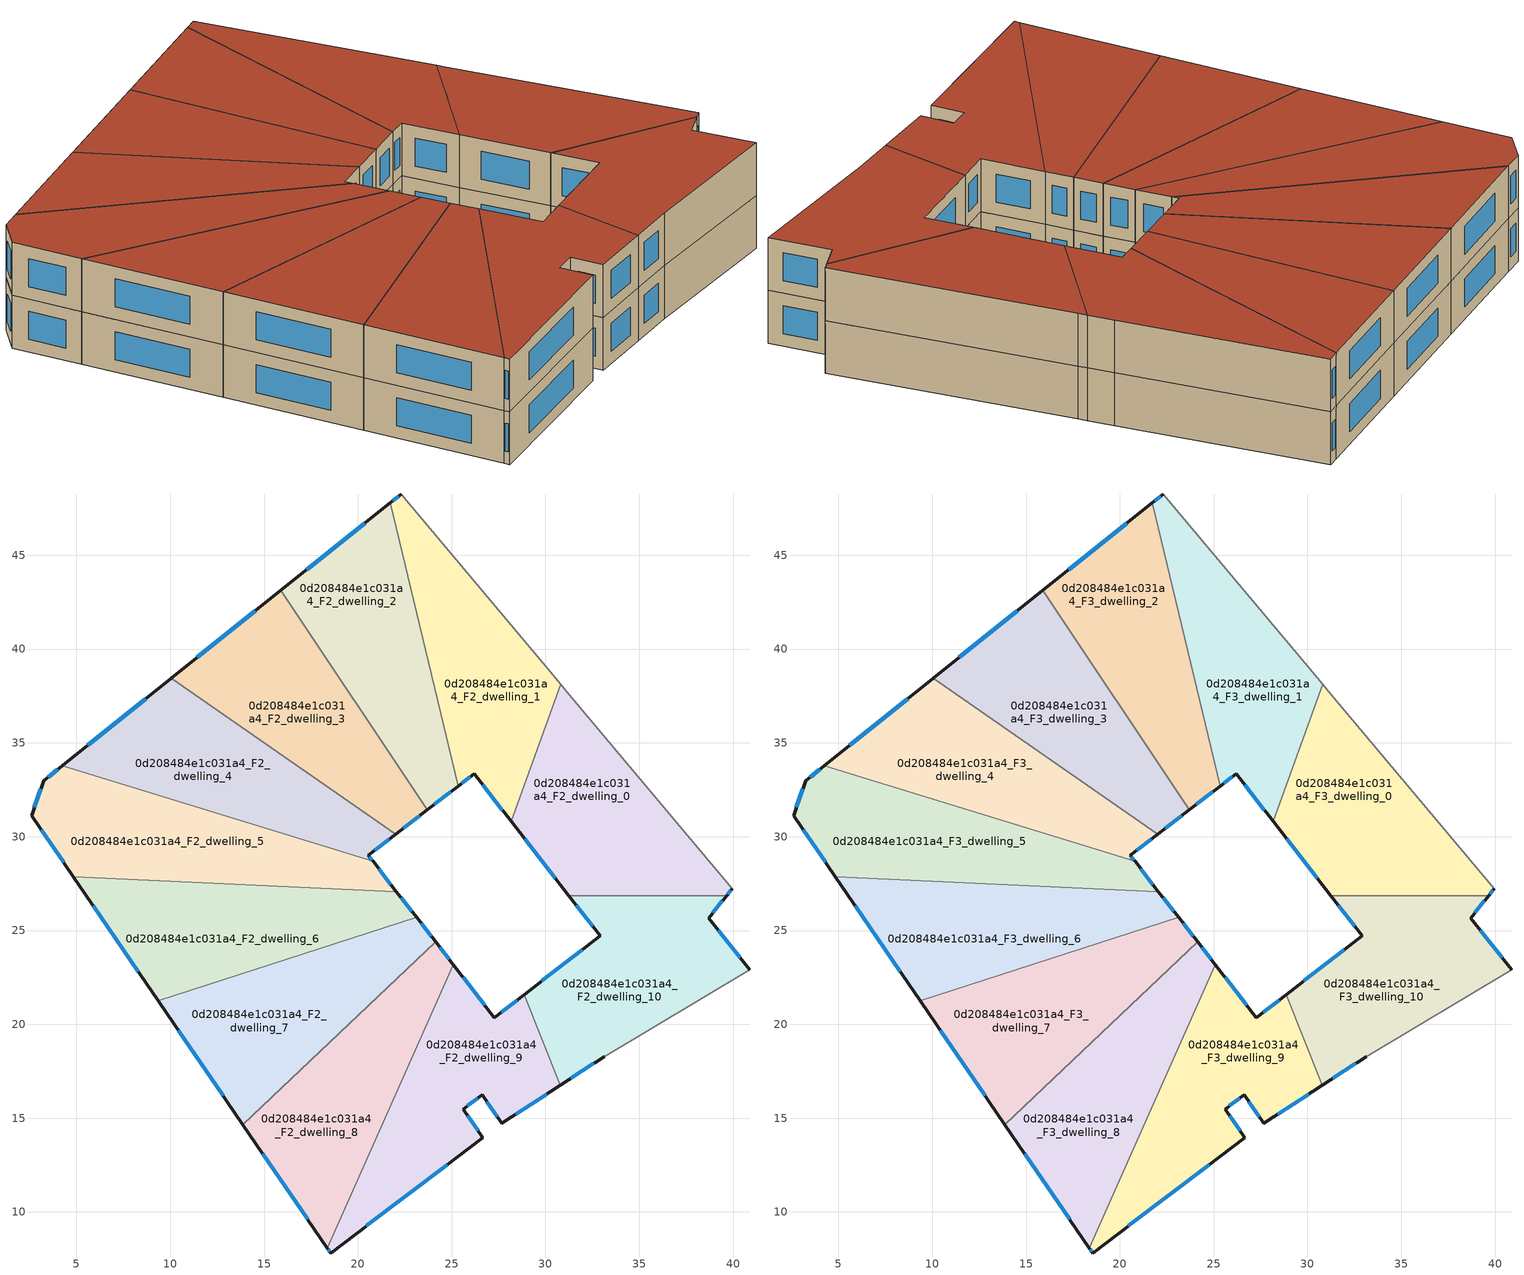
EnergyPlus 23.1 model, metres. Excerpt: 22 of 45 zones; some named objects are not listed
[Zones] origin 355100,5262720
0d208484e1c031a4_F2_dwelling_0
 floor to 0d208484e1c031a4_F1_dwelling_0 (EU_floor_Construction): 31.13,37.73 39.94,27.22 39.65,26.86 31.24,26.86 28.16,30.82 30.8,38.12 z6
 wall outside (EU_wall_Construction): 39.65,26.86 39.94,27.22 / 28.16,30.82 31.24,26.86 z6:9
 wall to 0d208484e1c031a4_F2_dwelling_10 (EU_wall_Construction): 31.24,26.86 39.65,26.86 z6:9
 wall to 0d208484e1c031a4_F2_dwelling_1 (EU_wall_Construction): 30.8,38.12 28.16,30.82 z6:9
 wall adiabatic (EU_wall_Construction): 39.94,27.22 31.13,37.73 30.8,38.12 z6:9
 window (EU_Window_Construction): 39.72,26.94 39.87,27.14 / 28.89,29.89 30.52,27.79 z6.7:8.3
0d208484e1c031a4_F2_dwelling_1
 floor to 0d208484e1c031a4_F1_dwelling_1 (EU_floor_Construction): 22.3,48.26 29.84,39.28 30.8,38.12 28.16,30.82 26.19,33.36 25.34,32.7 21.73,47.8 z6
 wall outside (EU_wall_Construction): 25.34,32.7 26.19,33.36 28.16,30.82 / 22.3,48.26 21.73,47.8 z6:9
 wall to 0d208484e1c031a4_F2_dwelling_2 (EU_wall_Construction): 21.73,47.8 25.34,32.7 z6:9
 wall adiabatic (EU_wall_Construction): 30.8,38.12 29.84,39.28 22.3,48.26 z6:9
 window (EU_Window_Construction): 26.65,32.76 27.7,31.41 / 25.54,32.85 25.99,33.2 / 22.17,48.16 21.86,47.91 z6.7:8.3
0d208484e1c031a4_F2_dwelling_10
 floor to 0d208484e1c031a4_F1_dwelling_10 (EU_floor_Construction): 39.65,26.86 38.69,25.66 40.9,22.91 33.13,18.27 30.8,16.76 28.86,21.58 32.91,24.72 31.24,26.86 z6
 wall outside (EU_wall_Construction): 30.8,16.76 33.13,18.27 / 31.24,26.86 32.91,24.72 28.86,21.58 / 40.9,22.91 38.69,25.66 39.65,26.86 z6:9
 wall adiabatic (EU_wall_Construction): 33.13,18.27 40.9,22.91 z6:9
 wall to 0d208484e1c031a4_F2_dwelling_9 (EU_wall_Construction): 28.86,21.58 30.8,16.76 z6:9
 window (EU_Window_Construction): 31.35,17.12 32.58,17.92 / 31.96,23.98 29.81,22.32 / 31.63,26.36 32.52,25.22 / 38.92,25.94 39.43,26.58 / 40.38,23.55 39.21,25.02 z6.7:8.3
0d208484e1c031a4_F2_dwelling_2
 floor to 0d208484e1c031a4_F1_dwelling_2 (EU_floor_Construction): 21.73,47.8 25.34,32.7 23.7,31.43 15.9,43.13 z6
 wall outside (EU_wall_Construction): 23.7,31.43 25.34,32.7 / 21.73,47.8 15.9,43.13 z6:9
 wall to 0d208484e1c031a4_F2_dwelling_3 (EU_wall_Construction): 15.9,43.13 23.7,31.43 z6:9
 window (EU_Window_Construction): 24.08,31.72 24.95,32.4 / 20.36,46.71 17.27,44.23 z6.7:8.3
0d208484e1c031a4_F2_dwelling_3
 floor to 0d208484e1c031a4_F1_dwelling_3 (EU_floor_Construction): 15.9,43.13 23.7,31.43 22.03,30.14 10.07,38.45 z6
 wall outside (EU_wall_Construction): 22.03,30.14 23.7,31.43 / 15.9,43.13 10.07,38.45 z6:9
 wall to 0d208484e1c031a4_F2_dwelling_4 (EU_wall_Construction): 10.07,38.45 22.03,30.14 z6:9
 window (EU_Window_Construction): 22.42,30.44 23.3,31.12 / 14.53,42.03 11.44,39.55 z6.7:8.3
0d208484e1c031a4_F2_dwelling_4
 floor to 0d208484e1c031a4_F1_dwelling_4 (EU_floor_Construction): 22.03,30.14 20.56,29 20.81,28.68 4.23,33.77 10.07,38.45 z6
 wall outside (EU_wall_Construction): 20.81,28.68 20.56,29 22.03,30.14 / 10.07,38.45 4.23,33.77 z6:9
 wall to 0d208484e1c031a4_F2_dwelling_5 (EU_wall_Construction): 4.23,33.77 20.81,28.68 z6:9
 window (EU_Window_Construction): 20.9,29.27 21.68,29.87 / 20.75,28.76 20.62,28.93 / 8.7,37.35 5.6,34.87 z6.7:8.3
0d208484e1c031a4_F2_dwelling_5
 floor to 0d208484e1c031a4_F1_dwelling_5 (EU_floor_Construction): 20.81,28.68 22.06,27.07 4.84,27.86 2.61,31.13 3.26,32.99 4.23,33.77 z6
 wall outside (EU_wall_Construction): 4.23,33.77 3.26,32.99 2.61,31.13 4.84,27.86 / 22.06,27.07 20.81,28.68 z6:9
 wall to 0d208484e1c031a4_F2_dwelling_6 (EU_wall_Construction): 4.84,27.86 22.06,27.07 z6:9
 window (EU_Window_Construction): 4.01,33.59 3.49,33.17 / 21.77,27.45 21.11,28.3 / 3.14,30.36 4.32,28.63 / 3.11,32.55 2.76,31.56 z6.7:8.3
0d208484e1c031a4_F2_dwelling_6
 floor to 0d208484e1c031a4_F1_dwelling_6 (EU_floor_Construction): 22.06,27.07 23.13,25.7 9.37,21.25 4.84,27.86 z6
 wall outside (EU_wall_Construction): 23.13,25.7 22.06,27.07 / 4.84,27.86 9.37,21.25 z6:9
 wall to 0d208484e1c031a4_F2_dwelling_7 (EU_wall_Construction): 9.37,21.25 23.13,25.7 z6:9
 window (EU_Window_Construction): 22.88,26.02 22.31,26.75 / 5.91,26.31 8.3,22.8 z6.7:8.3
0d208484e1c031a4_F2_dwelling_7
 floor to 0d208484e1c031a4_F1_dwelling_7 (EU_floor_Construction): 23.13,25.7 24.14,24.4 13.88,14.65 9.37,21.25 z6
 wall outside (EU_wall_Construction): 24.14,24.4 23.13,25.7 / 9.37,21.25 13.88,14.65 z6:9
 wall to 0d208484e1c031a4_F2_dwelling_8 (EU_wall_Construction): 13.88,14.65 24.14,24.4 z6:9
 window (EU_Window_Construction): 23.9,24.7 23.37,25.39 / 10.43,19.7 12.82,16.2 z6.7:8.3
0d208484e1c031a4_F2_dwelling_8
 floor to 0d208484e1c031a4_F1_dwelling_8 (EU_floor_Construction): 24.14,24.4 25.09,23.17 18.38,8.07 13.88,14.65 z6
 wall outside (EU_wall_Construction): 25.09,23.17 24.14,24.4 / 13.88,14.65 18.38,8.07 z6:9
 wall to 0d208484e1c031a4_F2_dwelling_9 (EU_wall_Construction): 18.38,8.07 25.09,23.17 z6:9
 window (EU_Window_Construction): 24.87,23.46 24.37,24.11 / 14.93,13.1 17.32,9.61 z6.7:8.3
0d208484e1c031a4_F2_dwelling_9
 floor to 0d208484e1c031a4_F1_dwelling_9 (EU_floor_Construction): 28.86,21.58 30.8,16.76 27.67,14.73 26.62,16.24 25.6,15.48 26.66,13.96 18.55,7.81 18.38,8.07 25.09,23.17 27.28,20.36 z6
 wall outside (EU_wall_Construction): 18.38,8.07 18.55,7.81 26.66,13.96 25.6,15.48 26.62,16.24 27.67,14.73 30.8,16.76 / 28.86,21.58 27.28,20.36 25.09,23.17 z6:9
 window (EU_Window_Construction): 25.84,15.66 26.38,16.06 / 26.41,14.32 25.85,15.12 / 20.46,9.26 24.76,12.52 / 18.42,8.01 18.51,7.87 / 26.77,21.02 25.61,22.51 / 28.49,21.3 27.65,20.65 / 28.41,15.2 30.07,16.28 / 26.87,15.89 27.43,15.08 z6.7:8.3
0d208484e1c031a4_F3_dwelling_0
 floor to 0d208484e1c031a4_F2_dwelling_0 (EU_floor_Construction): 31.13,37.73 39.94,27.22 39.65,26.86 31.24,26.86 28.16,30.82 30.8,38.12 z9
 wall outside (EU_wall_Construction): 39.65,26.86 39.94,27.22 / 28.16,30.82 31.24,26.86 z9:12
 wall to 0d208484e1c031a4_F3_dwelling_10 (EU_wall_Construction): 31.24,26.86 39.65,26.86 z9:12
 wall to 0d208484e1c031a4_F3_dwelling_1 (EU_wall_Construction): 30.8,38.12 28.16,30.82 z9:12
 wall adiabatic (EU_wall_Construction): 39.94,27.22 31.13,37.73 30.8,38.12 z9:12
 window (EU_Window_Construction): 39.72,26.94 39.87,27.14 / 28.89,29.89 30.52,27.79 z9.7:11.3
 roof outside (EU_roof_Construction): 39.65,26.86 39.94,27.22 31.13,37.73 30.8,38.12 28.16,30.82 31.24,26.86 z12
0d208484e1c031a4_F3_dwelling_1
 floor to 0d208484e1c031a4_F2_dwelling_1 (EU_floor_Construction): 22.3,48.26 29.84,39.28 30.8,38.12 28.16,30.82 26.19,33.36 25.34,32.7 21.73,47.8 z9
 wall outside (EU_wall_Construction): 25.34,32.7 26.19,33.36 28.16,30.82 / 22.3,48.26 21.73,47.8 z9:12
 wall to 0d208484e1c031a4_F3_dwelling_2 (EU_wall_Construction): 21.73,47.8 25.34,32.7 z9:12
 wall adiabatic (EU_wall_Construction): 30.8,38.12 29.84,39.28 22.3,48.26 z9:12
 window (EU_Window_Construction): 26.65,32.76 27.7,31.41 / 25.54,32.85 25.99,33.2 / 22.17,48.16 21.86,47.91 z9.7:11.3
 roof outside (EU_roof_Construction): 28.16,30.82 30.8,38.12 29.84,39.28 22.3,48.26 21.73,47.8 25.34,32.7 26.19,33.36 z12
0d208484e1c031a4_F3_dwelling_10
 floor to 0d208484e1c031a4_F2_dwelling_10 (EU_floor_Construction): 39.65,26.86 38.69,25.66 40.9,22.91 33.13,18.27 30.8,16.76 28.86,21.58 32.91,24.72 31.24,26.86 z9
 wall outside (EU_wall_Construction): 30.8,16.76 33.13,18.27 / 31.24,26.86 32.91,24.72 28.86,21.58 / 40.9,22.91 38.69,25.66 39.65,26.86 z9:12
 wall adiabatic (EU_wall_Construction): 33.13,18.27 40.9,22.91 z9:12
 wall to 0d208484e1c031a4_F3_dwelling_9 (EU_wall_Construction): 28.86,21.58 30.8,16.76 z9:12
 window (EU_Window_Construction): 31.35,17.12 32.58,17.92 / 31.96,23.98 29.81,22.32 / 31.63,26.36 32.52,25.22 / 38.92,25.94 39.43,26.58 / 40.38,23.55 39.21,25.02 z9.7:11.3
 roof outside (EU_roof_Construction): 40.9,22.91 38.69,25.66 39.65,26.86 31.24,26.86 32.91,24.72 28.86,21.58 30.8,16.76 33.13,18.27 z12
0d208484e1c031a4_F3_dwelling_2
 floor to 0d208484e1c031a4_F2_dwelling_2 (EU_floor_Construction): 21.73,47.8 25.34,32.7 23.7,31.43 15.9,43.13 z9
 wall outside (EU_wall_Construction): 23.7,31.43 25.34,32.7 / 21.73,47.8 15.9,43.13 z9:12
 wall to 0d208484e1c031a4_F3_dwelling_3 (EU_wall_Construction): 15.9,43.13 23.7,31.43 z9:12
 window (EU_Window_Construction): 24.08,31.72 24.95,32.4 / 20.36,46.71 17.27,44.23 z9.7:11.3
 roof outside (EU_roof_Construction): 25.34,32.7 21.73,47.8 15.9,43.13 23.7,31.43 z12
0d208484e1c031a4_F3_dwelling_3
 floor to 0d208484e1c031a4_F2_dwelling_3 (EU_floor_Construction): 15.9,43.13 23.7,31.43 22.03,30.14 10.07,38.45 z9
 wall outside (EU_wall_Construction): 22.03,30.14 23.7,31.43 / 15.9,43.13 10.07,38.45 z9:12
 wall to 0d208484e1c031a4_F3_dwelling_4 (EU_wall_Construction): 10.07,38.45 22.03,30.14 z9:12
 window (EU_Window_Construction): 22.42,30.44 23.3,31.12 / 14.53,42.03 11.44,39.55 z9.7:11.3
 roof outside (EU_roof_Construction): 23.7,31.43 15.9,43.13 10.07,38.45 22.03,30.14 z12
0d208484e1c031a4_F3_dwelling_4
 floor to 0d208484e1c031a4_F2_dwelling_4 (EU_floor_Construction): 22.03,30.14 20.56,29 20.81,28.68 4.23,33.77 10.07,38.45 z9
 wall outside (EU_wall_Construction): 20.81,28.68 20.56,29 22.03,30.14 / 10.07,38.45 4.23,33.77 z9:12
 wall to 0d208484e1c031a4_F3_dwelling_5 (EU_wall_Construction): 4.23,33.77 20.81,28.68 z9:12
 window (EU_Window_Construction): 20.9,29.27 21.68,29.87 / 20.75,28.76 20.62,28.93 / 8.7,37.35 5.6,34.87 z9.7:11.3
 roof outside (EU_roof_Construction): 20.81,28.68 20.56,29 22.03,30.14 10.07,38.45 4.23,33.77 z12
0d208484e1c031a4_F3_dwelling_5
 floor to 0d208484e1c031a4_F2_dwelling_5 (EU_floor_Construction): 20.81,28.68 22.06,27.07 4.84,27.86 2.61,31.13 3.26,32.99 4.23,33.77 z9
 wall outside (EU_wall_Construction): 4.23,33.77 3.26,32.99 2.61,31.13 4.84,27.86 / 22.06,27.07 20.81,28.68 z9:12
 wall to 0d208484e1c031a4_F3_dwelling_6 (EU_wall_Construction): 4.84,27.86 22.06,27.07 z9:12
 window (EU_Window_Construction): 4.01,33.59 3.49,33.17 / 21.77,27.45 21.11,28.3 / 3.14,30.36 4.32,28.63 / 3.11,32.55 2.76,31.56 z9.7:11.3
 roof outside (EU_roof_Construction): 22.06,27.07 20.81,28.68 4.23,33.77 3.26,32.99 2.61,31.13 4.84,27.86 z12
0d208484e1c031a4_F3_dwelling_6
 floor to 0d208484e1c031a4_F2_dwelling_6 (EU_floor_Construction): 22.06,27.07 23.13,25.7 9.37,21.25 4.84,27.86 z9
 wall outside (EU_wall_Construction): 23.13,25.7 22.06,27.07 / 4.84,27.86 9.37,21.25 z9:12
 wall to 0d208484e1c031a4_F3_dwelling_7 (EU_wall_Construction): 9.37,21.25 23.13,25.7 z9:12
 window (EU_Window_Construction): 22.88,26.02 22.31,26.75 / 5.91,26.31 8.3,22.8 z9.7:11.3
 roof outside (EU_roof_Construction): 23.13,25.7 22.06,27.07 4.84,27.86 9.37,21.25 z12
0d208484e1c031a4_F3_dwelling_7
 floor to 0d208484e1c031a4_F2_dwelling_7 (EU_floor_Construction): 23.13,25.7 24.14,24.4 13.88,14.65 9.37,21.25 z9
 wall outside (EU_wall_Construction): 24.14,24.4 23.13,25.7 / 9.37,21.25 13.88,14.65 z9:12
 wall to 0d208484e1c031a4_F3_dwelling_8 (EU_wall_Construction): 13.88,14.65 24.14,24.4 z9:12
 window (EU_Window_Construction): 23.9,24.7 23.37,25.39 / 10.43,19.7 12.82,16.2 z9.7:11.3
 roof outside (EU_roof_Construction): 24.14,24.4 23.13,25.7 9.37,21.25 13.88,14.65 z12
0d208484e1c031a4_F3_dwelling_8
 floor to 0d208484e1c031a4_F2_dwelling_8 (EU_floor_Construction): 24.14,24.4 25.09,23.17 18.38,8.07 13.88,14.65 z9
 wall outside (EU_wall_Construction): 25.09,23.17 24.14,24.4 / 13.88,14.65 18.38,8.07 z9:12
 wall to 0d208484e1c031a4_F3_dwelling_9 (EU_wall_Construction): 18.38,8.07 25.09,23.17 z9:12
 window (EU_Window_Construction): 24.87,23.46 24.37,24.11 / 14.93,13.1 17.32,9.61 z9.7:11.3
 roof outside (EU_roof_Construction): 18.38,8.07 25.09,23.17 24.14,24.4 13.88,14.65 z12
0d208484e1c031a4_F3_dwelling_9
 floor to 0d208484e1c031a4_F2_dwelling_9 (EU_floor_Construction): 28.86,21.58 30.8,16.76 27.67,14.73 26.62,16.24 25.6,15.48 26.66,13.96 18.55,7.81 18.38,8.07 25.09,23.17 27.28,20.36 z9
 wall outside (EU_wall_Construction): 18.38,8.07 18.55,7.81 26.66,13.96 25.6,15.48 26.62,16.24 27.67,14.73 30.8,16.76 / 28.86,21.58 27.28,20.36 25.09,23.17 z9:12
 window (EU_Window_Construction): 25.84,15.66 26.38,16.06 / 26.41,14.32 25.85,15.12 / 20.46,9.26 24.76,12.52 / 18.42,8.01 18.51,7.87 / 26.77,21.02 25.61,22.51 / 28.49,21.3 27.65,20.65 / 28.41,15.2 30.07,16.28 / 26.87,15.89 27.43,15.08 z9.7:11.3
 roof outside (EU_roof_Construction): 26.66,13.96 25.6,15.48 26.62,16.24 27.67,14.73 30.8,16.76 28.86,21.58 27.28,20.36 25.09,23.17 18.38,8.07 18.55,7.81 z12
[Building]
EU S2 Campaign: North Axis=0; Terrain=City; Solar Distribution=FullExterior
[Site:Location]
Budapest.Ferenc.Liszt.Intl.AP: Latitude=47.437; Longitude=19.256; Time Zone=1; Elevation=185
[SizingPeriod:WeatherFileDays]
AnnualSizingPeriod: Begin Month=1; Begin Day of Month=1; End Month=12; End Day of Month=31; Day of Week for Start Day=Monday; Use Weather File Daylight Saving Period=No; Use Weather File Rain and Snow Indicators=No
[MATERIAL]
EU_InternalMass_Material: Roughness=MediumRough; Thickness=0.1; Conductivity=1; Density=1800; Specific Heat=900; Thermal Absorptance=0.9; Solar Absorptance=0.7; Visible Absorptance=0.7
[MATERIAL:NOMASS] Roughness=MediumRough; Thermal Absorptance=0.9; Solar Absorptance=0.7; Visible Absorptance=0.7
Name | Thermal Resistance
EU_wall_NoMass | 0.832559
EU_roof_NoMass | 1.39638
EU_floor_NoMass | 0.872794
[WINDOWMATERIAL:SIMPLEGLAZINGSYSTEM]
EU_Window_SimpleGlazing: UFactor=2.79869; Solar Heat Gain Coefficient=0.75; Visible Transmittance=0.75
[CONSTRUCTION]
EU_wall_Construction: EU_wall_NoMass
EU_roof_Construction: EU_roof_NoMass
EU_floor_Construction: EU_floor_NoMass
EU_Window_Construction: EU_Window_SimpleGlazing
EU_InternalMass_Construction: EU_InternalMass_Material
[ZONE] Type=1; Multiplier=1; Ceiling Height=autocalculate; Floor Area=autocalculate; Part of Total Floor Area=Yes
Name | Volume
0d208484e1c031a4_F2_dwelling_0; 0d208484e1c031a4_F3_dwelling_0 | 201.095
0d208484e1c031a4_F2_dwelling_1; 0d208484e1c031a4_F3_dwelling_1 | 201.09
0d208484e1c031a4_F2_dwelling_10; 0d208484e1c031a4_F3_dwelling_10 | 201.097
0d208484e1c031a4_F2_dwelling_2; 0d208484e1c031a4_F3_dwelling_2 | 201.101
0d208484e1c031a4_F2_dwelling_3; 0d208484e1c031a4_F3_dwelling_3 | 201.085
0d208484e1c031a4_F2_dwelling_4; 0d208484e1c031a4_F3_dwelling_4 | 201.06
0d208484e1c031a4_F2_dwelling_5; 0d208484e1c031a4_F3_dwelling_5 | 201.104
0d208484e1c031a4_F2_dwelling_6; 0d208484e1c031a4_F3_dwelling_6; 0d208484e1c031a4_F2_dwelling_9; 0d208484e1c031a4_F3_dwelling_9 | 201.086
0d208484e1c031a4_F2_dwelling_7; 0d208484e1c031a4_F3_dwelling_7 | 201.068
0d208484e1c031a4_F2_dwelling_8; 0d208484e1c031a4_F3_dwelling_8 | 201.096
[INTERNALMASS] Construction=EU_InternalMass_Construction
Name | Zone or ZoneList | Surface Area
0d208484e1c031a4_F2_dwelling_0_EU_InternalMass | 0d208484e1c031a4_F2_dwelling_0 | 67.0319
0d208484e1c031a4_F2_dwelling_1_EU_InternalMass | 0d208484e1c031a4_F2_dwelling_1 | 67.0298
0d208484e1c031a4_F2_dwelling_2_EU_InternalMass | 0d208484e1c031a4_F2_dwelling_2 | 67.0339
0d208484e1c031a4_F2_dwelling_3_EU_InternalMass | 0d208484e1c031a4_F2_dwelling_3 | 67.0283
0d208484e1c031a4_F2_dwelling_4_EU_InternalMass | 0d208484e1c031a4_F2_dwelling_4 | 67.02
0d208484e1c031a4_F2_dwelling_5_EU_InternalMass | 0d208484e1c031a4_F2_dwelling_5 | 67.0348
0d208484e1c031a4_F2_dwelling_6_EU_InternalMass | 0d208484e1c031a4_F2_dwelling_6 | 67.0286
0d208484e1c031a4_F2_dwelling_7_EU_InternalMass | 0d208484e1c031a4_F2_dwelling_7 | 67.0226
0d208484e1c031a4_F2_dwelling_8_EU_InternalMass | 0d208484e1c031a4_F2_dwelling_8 | 67.032
0d208484e1c031a4_F2_dwelling_9_EU_InternalMass | 0d208484e1c031a4_F2_dwelling_9 | 67.0288
0d208484e1c031a4_F2_dwelling_10_EU_InternalMass | 0d208484e1c031a4_F2_dwelling_10 | 67.0322
0d208484e1c031a4_F3_dwelling_0_EU_InternalMass | 0d208484e1c031a4_F3_dwelling_0 | 67.0319
0d208484e1c031a4_F3_dwelling_1_EU_InternalMass | 0d208484e1c031a4_F3_dwelling_1 | 67.0298
0d208484e1c031a4_F3_dwelling_2_EU_InternalMass | 0d208484e1c031a4_F3_dwelling_2 | 67.0339
0d208484e1c031a4_F3_dwelling_3_EU_InternalMass | 0d208484e1c031a4_F3_dwelling_3 | 67.0283
0d208484e1c031a4_F3_dwelling_4_EU_InternalMass | 0d208484e1c031a4_F3_dwelling_4 | 67.02
0d208484e1c031a4_F3_dwelling_5_EU_InternalMass | 0d208484e1c031a4_F3_dwelling_5 | 67.0348
0d208484e1c031a4_F3_dwelling_6_EU_InternalMass | 0d208484e1c031a4_F3_dwelling_6 | 67.0286
0d208484e1c031a4_F3_dwelling_7_EU_InternalMass | 0d208484e1c031a4_F3_dwelling_7 | 67.0226
0d208484e1c031a4_F3_dwelling_8_EU_InternalMass | 0d208484e1c031a4_F3_dwelling_8 | 67.032
0d208484e1c031a4_F3_dwelling_9_EU_InternalMass | 0d208484e1c031a4_F3_dwelling_9 | 67.0288
0d208484e1c031a4_F3_dwelling_10_EU_InternalMass | 0d208484e1c031a4_F3_dwelling_10 | 67.0322
[OTHEREQUIPMENT] Fuel Type=Electricity; Design Level Calculation Method=Watts/Area; Power per Zone Floor Area=1; Fraction Latent=0; Fraction Radiant=0; Fraction Lost=0; Carbon Dioxide Generation Rate=0; EndUse Subcategory=EU_Step8_InternalGains
Name | Zone or ZoneList or Space or SpaceList | Schedule
EU_Step8_InternalGain_0d208484e1c031a4_F2_dwelling_0_f000 | 0d208484e1c031a4_F2_dwelling_0 | EU_Step8_GainSchedule_0d208484e1c031a4_F2_dwelling_0_f000
EU_Step8_InternalGain_0d208484e1c031a4_F2_dwelling_1_f000 | 0d208484e1c031a4_F2_dwelling_1 | EU_Step8_GainSchedule_0d208484e1c031a4_F2_dwelling_1_f000
EU_Step8_InternalGain_0d208484e1c031a4_F2_dwelling_2_f000 | 0d208484e1c031a4_F2_dwelling_2 | EU_Step8_GainSchedule_0d208484e1c031a4_F2_dwelling_2_f000
EU_Step8_InternalGain_0d208484e1c031a4_F2_dwelling_3_f000 | 0d208484e1c031a4_F2_dwelling_3 | EU_Step8_GainSchedule_0d208484e1c031a4_F2_dwelling_3_f000
EU_Step8_InternalGain_0d208484e1c031a4_F2_dwelling_4_f000 | 0d208484e1c031a4_F2_dwelling_4 | EU_Step8_GainSchedule_0d208484e1c031a4_F2_dwelling_4_f000
EU_Step8_InternalGain_0d208484e1c031a4_F2_dwelling_5_f000 | 0d208484e1c031a4_F2_dwelling_5 | EU_Step8_GainSchedule_0d208484e1c031a4_F2_dwelling_5_f000
EU_Step8_InternalGain_0d208484e1c031a4_F2_dwelling_6_f000 | 0d208484e1c031a4_F2_dwelling_6 | EU_Step8_GainSchedule_0d208484e1c031a4_F2_dwelling_6_f000
EU_Step8_InternalGain_0d208484e1c031a4_F2_dwelling_7_f000 | 0d208484e1c031a4_F2_dwelling_7 | EU_Step8_GainSchedule_0d208484e1c031a4_F2_dwelling_7_f000
EU_Step8_InternalGain_0d208484e1c031a4_F2_dwelling_8_f000 | 0d208484e1c031a4_F2_dwelling_8 | EU_Step8_GainSchedule_0d208484e1c031a4_F2_dwelling_8_f000
EU_Step8_InternalGain_0d208484e1c031a4_F2_dwelling_9_f000 | 0d208484e1c031a4_F2_dwelling_9 | EU_Step8_GainSchedule_0d208484e1c031a4_F2_dwelling_9_f000
EU_Step8_InternalGain_0d208484e1c031a4_F2_dwelling_10_f000 | 0d208484e1c031a4_F2_dwelling_10 | EU_Step8_GainSchedule_0d208484e1c031a4_F2_dwelling_10_f000
EU_Step8_InternalGain_0d208484e1c031a4_F3_dwelling_0_f000 | 0d208484e1c031a4_F3_dwelling_0 | EU_Step8_GainSchedule_0d208484e1c031a4_F3_dwelling_0_f000
EU_Step8_InternalGain_0d208484e1c031a4_F3_dwelling_1_f000 | 0d208484e1c031a4_F3_dwelling_1 | EU_Step8_GainSchedule_0d208484e1c031a4_F3_dwelling_1_f000
EU_Step8_InternalGain_0d208484e1c031a4_F3_dwelling_2_f000 | 0d208484e1c031a4_F3_dwelling_2 | EU_Step8_GainSchedule_0d208484e1c031a4_F3_dwelling_2_f000
EU_Step8_InternalGain_0d208484e1c031a4_F3_dwelling_3_f000 | 0d208484e1c031a4_F3_dwelling_3 | EU_Step8_GainSchedule_0d208484e1c031a4_F3_dwelling_3_f000
EU_Step8_InternalGain_0d208484e1c031a4_F3_dwelling_4_f000 | 0d208484e1c031a4_F3_dwelling_4 | EU_Step8_GainSchedule_0d208484e1c031a4_F3_dwelling_4_f000
EU_Step8_InternalGain_0d208484e1c031a4_F3_dwelling_5_f000 | 0d208484e1c031a4_F3_dwelling_5 | EU_Step8_GainSchedule_0d208484e1c031a4_F3_dwelling_5_f000
EU_Step8_InternalGain_0d208484e1c031a4_F3_dwelling_6_f000 | 0d208484e1c031a4_F3_dwelling_6 | EU_Step8_GainSchedule_0d208484e1c031a4_F3_dwelling_6_f000
EU_Step8_InternalGain_0d208484e1c031a4_F3_dwelling_7_f000 | 0d208484e1c031a4_F3_dwelling_7 | EU_Step8_GainSchedule_0d208484e1c031a4_F3_dwelling_7_f000
EU_Step8_InternalGain_0d208484e1c031a4_F3_dwelling_8_f000 | 0d208484e1c031a4_F3_dwelling_8 | EU_Step8_GainSchedule_0d208484e1c031a4_F3_dwelling_8_f000
EU_Step8_InternalGain_0d208484e1c031a4_F3_dwelling_9_f000 | 0d208484e1c031a4_F3_dwelling_9 | EU_Step8_GainSchedule_0d208484e1c031a4_F3_dwelling_9_f000
EU_Step8_InternalGain_0d208484e1c031a4_F3_dwelling_10_f000 | 0d208484e1c031a4_F3_dwelling_10 | EU_Step8_GainSchedule_0d208484e1c031a4_F3_dwelling_10_f000
[ZONEVENTILATION:DESIGNFLOWRATE] Schedule=EU_AlwaysOn; Design Flow Rate Calculation Method=AirChanges/Hour; Air Changes per Hour=0.475469; Ventilation Type=Natural; Fan Pressure Rise=0; Fan Total Efficiency=1; Constant Term Coefficient=1; Temperature Term Coefficient=0; Velocity Term Coefficient=0; Velocity Squared Term Coefficient=0; Minimum Indoor Temperature=-100; Maximum Indoor Temperature=100; Delta Temperature=-100; Minimum Outdoor Temperature=-100; Maximum Outdoor Temperature=100; Maximum Wind Speed=40
Name | Zone or ZoneList or Space or SpaceList
EU_ConstantAir_0d208484e1c031a4_F2_dwelling_0 | 0d208484e1c031a4_F2_dwelling_0
EU_ConstantAir_0d208484e1c031a4_F2_dwelling_1 | 0d208484e1c031a4_F2_dwelling_1
EU_ConstantAir_0d208484e1c031a4_F2_dwelling_2 | 0d208484e1c031a4_F2_dwelling_2
EU_ConstantAir_0d208484e1c031a4_F2_dwelling_3 | 0d208484e1c031a4_F2_dwelling_3
EU_ConstantAir_0d208484e1c031a4_F2_dwelling_4 | 0d208484e1c031a4_F2_dwelling_4
EU_ConstantAir_0d208484e1c031a4_F2_dwelling_5 | 0d208484e1c031a4_F2_dwelling_5
EU_ConstantAir_0d208484e1c031a4_F2_dwelling_6 | 0d208484e1c031a4_F2_dwelling_6
EU_ConstantAir_0d208484e1c031a4_F2_dwelling_7 | 0d208484e1c031a4_F2_dwelling_7
EU_ConstantAir_0d208484e1c031a4_F2_dwelling_8 | 0d208484e1c031a4_F2_dwelling_8
EU_ConstantAir_0d208484e1c031a4_F2_dwelling_9 | 0d208484e1c031a4_F2_dwelling_9
EU_ConstantAir_0d208484e1c031a4_F2_dwelling_10 | 0d208484e1c031a4_F2_dwelling_10
EU_ConstantAir_0d208484e1c031a4_F3_dwelling_0 | 0d208484e1c031a4_F3_dwelling_0
EU_ConstantAir_0d208484e1c031a4_F3_dwelling_1 | 0d208484e1c031a4_F3_dwelling_1
EU_ConstantAir_0d208484e1c031a4_F3_dwelling_2 | 0d208484e1c031a4_F3_dwelling_2
EU_ConstantAir_0d208484e1c031a4_F3_dwelling_3 | 0d208484e1c031a4_F3_dwelling_3
EU_ConstantAir_0d208484e1c031a4_F3_dwelling_4 | 0d208484e1c031a4_F3_dwelling_4
EU_ConstantAir_0d208484e1c031a4_F3_dwelling_5 | 0d208484e1c031a4_F3_dwelling_5
EU_ConstantAir_0d208484e1c031a4_F3_dwelling_6 | 0d208484e1c031a4_F3_dwelling_6
EU_ConstantAir_0d208484e1c031a4_F3_dwelling_7 | 0d208484e1c031a4_F3_dwelling_7
EU_ConstantAir_0d208484e1c031a4_F3_dwelling_8 | 0d208484e1c031a4_F3_dwelling_8
EU_ConstantAir_0d208484e1c031a4_F3_dwelling_9 | 0d208484e1c031a4_F3_dwelling_9
EU_ConstantAir_0d208484e1c031a4_F3_dwelling_10 | 0d208484e1c031a4_F3_dwelling_10
[HVACTEMPLATE:ZONE:IDEALLOADSAIRSYSTEM] System Availability Schedule=EU_AlwaysOn; Maximum Heating Supply Air Temperature=50; Minimum Cooling Supply Air Temperature=13; Maximum Heating Supply Air Humidity Ratio=0.0156; Minimum Cooling Supply Air Humidity Ratio=0.0077; Heating Limit=NoLimit; Cooling Limit=NoLimit; Heating Availability Schedule=EU_AlwaysOn; Cooling Availability Schedule=EU_CoolingOff; Dehumidification Control Type=ConstantSensibleHeatRatio; Cooling Sensible Heat Ratio=0.7; Dehumidification Setpoint=60; Humidification Control Type=None; Humidification Setpoint=30; Outdoor Air Method=None; Outdoor Air Flow Rate per Person=0.00944; Outdoor Air Flow Rate per Zone Floor Area=0; Outdoor Air Flow Rate per Zone=0; Demand Controlled Ventilation Type=None; Outdoor Air Economizer Type=NoEconomizer; Heat Recovery Type=None; Sensible Heat Recovery Effectiveness=0.7; Latent Heat Recovery Effectiveness=0.65
Name | Template Thermostat
0d208484e1c031a4_F2_dwelling_0 | EU_HeatOnly_0d208484e1c031a4_F2_dwelling_0
0d208484e1c031a4_F2_dwelling_1 | EU_HeatOnly_0d208484e1c031a4_F2_dwelling_1
0d208484e1c031a4_F2_dwelling_2 | EU_HeatOnly_0d208484e1c031a4_F2_dwelling_2
0d208484e1c031a4_F2_dwelling_3 | EU_HeatOnly_0d208484e1c031a4_F2_dwelling_3
0d208484e1c031a4_F2_dwelling_4 | EU_HeatOnly_0d208484e1c031a4_F2_dwelling_4
0d208484e1c031a4_F2_dwelling_5 | EU_HeatOnly_0d208484e1c031a4_F2_dwelling_5
0d208484e1c031a4_F2_dwelling_6 | EU_HeatOnly_0d208484e1c031a4_F2_dwelling_6
0d208484e1c031a4_F2_dwelling_7 | EU_HeatOnly_0d208484e1c031a4_F2_dwelling_7
0d208484e1c031a4_F2_dwelling_8 | EU_HeatOnly_0d208484e1c031a4_F2_dwelling_8
0d208484e1c031a4_F2_dwelling_9 | EU_HeatOnly_0d208484e1c031a4_F2_dwelling_9
0d208484e1c031a4_F2_dwelling_10 | EU_HeatOnly_0d208484e1c031a4_F2_dwelling_10
0d208484e1c031a4_F3_dwelling_0 | EU_HeatOnly_0d208484e1c031a4_F3_dwelling_0
0d208484e1c031a4_F3_dwelling_1 | EU_HeatOnly_0d208484e1c031a4_F3_dwelling_1
0d208484e1c031a4_F3_dwelling_2 | EU_HeatOnly_0d208484e1c031a4_F3_dwelling_2
0d208484e1c031a4_F3_dwelling_3 | EU_HeatOnly_0d208484e1c031a4_F3_dwelling_3
0d208484e1c031a4_F3_dwelling_4 | EU_HeatOnly_0d208484e1c031a4_F3_dwelling_4
0d208484e1c031a4_F3_dwelling_5 | EU_HeatOnly_0d208484e1c031a4_F3_dwelling_5
0d208484e1c031a4_F3_dwelling_6 | EU_HeatOnly_0d208484e1c031a4_F3_dwelling_6
0d208484e1c031a4_F3_dwelling_7 | EU_HeatOnly_0d208484e1c031a4_F3_dwelling_7
0d208484e1c031a4_F3_dwelling_8 | EU_HeatOnly_0d208484e1c031a4_F3_dwelling_8
0d208484e1c031a4_F3_dwelling_9 | EU_HeatOnly_0d208484e1c031a4_F3_dwelling_9
0d208484e1c031a4_F3_dwelling_10 | EU_HeatOnly_0d208484e1c031a4_F3_dwelling_10
[SIZING:ZONE] Zone Cooling Design Supply Air Temperature Input Method=SupplyAirTemperature; Zone Cooling Design Supply Air Temperature=13; Zone Heating Design Supply Air Temperature Input Method=SupplyAirTemperature; Zone Heating Design Supply Air Temperature=50; Zone Cooling Design Supply Air Humidity Ratio=0.008; Zone Heating Design Supply Air Humidity Ratio=0.008; Cooling Design Air Flow Method=DesignDay; Cooling Design Air Flow Rate=0; Cooling Minimum Air Flow per Zone Floor Area=0.000762; Cooling Minimum Air Flow=0; Cooling Minimum Air Flow Fraction=0.2; Heating Design Air Flow Method=DesignDay; Heating Design Air Flow Rate=0; Heating Maximum Air Flow per Zone Floor Area=0.002032; Heating Maximum Air Flow=0.141576; Heating Maximum Air Flow Fraction=0.3; Account for Dedicated Outdoor Air System=No; Dedicated Outdoor Air System Control Strategy=NeutralSupplyAir; Dedicated Outdoor Air Low Setpoint Temperature for Design=autosize; Dedicated Outdoor Air High Setpoint Temperature for Design=autosize; Zone Load Sizing Method=Sensible Load Only No Latent Load; Zone Latent Cooling Design Supply Air Humidity Ratio Input Method=HumidityRatioDifference; Zone Cooling Design Supply Air Humidity Ratio Difference=0.005; Zone Latent Heating Design Supply Air Humidity Ratio Input Method=HumidityRatioDifference; Zone Humidification Design Supply Air Humidity Ratio Difference=0.005
0d208484e1c031a4_F2_dwelling_0; 0d208484e1c031a4_F2_dwelling_1; 0d208484e1c031a4_F2_dwelling_2; 0d208484e1c031a4_F2_dwelling_3; 0d208484e1c031a4_F2_dwelling_4; 0d208484e1c031a4_F2_dwelling_5; 0d208484e1c031a4_F2_dwelling_6; 0d208484e1c031a4_F2_dwelling_7; 0d208484e1c031a4_F2_dwelling_8; 0d208484e1c031a4_F2_dwelling_9; 0d208484e1c031a4_F2_dwelling_10; 0d208484e1c031a4_F3_dwelling_0; 0d208484e1c031a4_F3_dwelling_1; 0d208484e1c031a4_F3_dwelling_2; 0d208484e1c031a4_F3_dwelling_3; 0d208484e1c031a4_F3_dwelling_4; 0d208484e1c031a4_F3_dwelling_5; 0d208484e1c031a4_F3_dwelling_6; 0d208484e1c031a4_F3_dwelling_7; 0d208484e1c031a4_F3_dwelling_8; 0d208484e1c031a4_F3_dwelling_9; 0d208484e1c031a4_F3_dwelling_10
[SCHEDULE:CONSTANT]
Name | Hourly Value
EU_AlwaysOn | 1
EU_CoolingOff | 0
[SCHEDULE:FILE] Column Number=1; Rows to Skip at Top=0; Number of Hours of Data=8760; Column Separator=Comma; Interpolate to Timestep=No; Minutes per Item=60; Adjust Schedule for Daylight Savings=Yes
Name | File
EU_Step8_GainSchedule_0d208484e1c031a4_F2_dwelling_0_f000 | ../../schedules/0d208484e1c031a4/0d208484e1c031a4_F2_dwelling_0_f000_gain.csv
EU_Step8_GainSchedule_0d208484e1c031a4_F2_dwelling_1_f000 | ../../schedules/0d208484e1c031a4/0d208484e1c031a4_F2_dwelling_1_f000_gain.csv
EU_Step8_GainSchedule_0d208484e1c031a4_F2_dwelling_2_f000 | ../../schedules/0d208484e1c031a4/0d208484e1c031a4_F2_dwelling_2_f000_gain.csv
EU_Step8_GainSchedule_0d208484e1c031a4_F2_dwelling_3_f000 | ../../schedules/0d208484e1c031a4/0d208484e1c031a4_F2_dwelling_3_f000_gain.csv
EU_Step8_GainSchedule_0d208484e1c031a4_F2_dwelling_4_f000 | ../../schedules/0d208484e1c031a4/0d208484e1c031a4_F2_dwelling_4_f000_gain.csv
EU_Step8_GainSchedule_0d208484e1c031a4_F2_dwelling_5_f000 | ../../schedules/0d208484e1c031a4/0d208484e1c031a4_F2_dwelling_5_f000_gain.csv
EU_Step8_GainSchedule_0d208484e1c031a4_F2_dwelling_6_f000 | ../../schedules/0d208484e1c031a4/0d208484e1c031a4_F2_dwelling_6_f000_gain.csv
EU_Step8_GainSchedule_0d208484e1c031a4_F2_dwelling_7_f000 | ../../schedules/0d208484e1c031a4/0d208484e1c031a4_F2_dwelling_7_f000_gain.csv
EU_Step8_GainSchedule_0d208484e1c031a4_F2_dwelling_8_f000 | ../../schedules/0d208484e1c031a4/0d208484e1c031a4_F2_dwelling_8_f000_gain.csv
EU_Step8_GainSchedule_0d208484e1c031a4_F2_dwelling_9_f000 | ../../schedules/0d208484e1c031a4/0d208484e1c031a4_F2_dwelling_9_f000_gain.csv
EU_Step8_GainSchedule_0d208484e1c031a4_F2_dwelling_10_f000 | ../../schedules/0d208484e1c031a4/0d208484e1c031a4_F2_dwelling_10_f000_gain.csv
EU_Step8_GainSchedule_0d208484e1c031a4_F3_dwelling_0_f000 | ../../schedules/0d208484e1c031a4/0d208484e1c031a4_F3_dwelling_0_f000_gain.csv
EU_Step8_GainSchedule_0d208484e1c031a4_F3_dwelling_1_f000 | ../../schedules/0d208484e1c031a4/0d208484e1c031a4_F3_dwelling_1_f000_gain.csv
EU_Step8_GainSchedule_0d208484e1c031a4_F3_dwelling_2_f000 | ../../schedules/0d208484e1c031a4/0d208484e1c031a4_F3_dwelling_2_f000_gain.csv
EU_Step8_GainSchedule_0d208484e1c031a4_F3_dwelling_3_f000 | ../../schedules/0d208484e1c031a4/0d208484e1c031a4_F3_dwelling_3_f000_gain.csv
EU_Step8_GainSchedule_0d208484e1c031a4_F3_dwelling_4_f000 | ../../schedules/0d208484e1c031a4/0d208484e1c031a4_F3_dwelling_4_f000_gain.csv
EU_Step8_GainSchedule_0d208484e1c031a4_F3_dwelling_5_f000 | ../../schedules/0d208484e1c031a4/0d208484e1c031a4_F3_dwelling_5_f000_gain.csv
EU_Step8_GainSchedule_0d208484e1c031a4_F3_dwelling_6_f000 | ../../schedules/0d208484e1c031a4/0d208484e1c031a4_F3_dwelling_6_f000_gain.csv
EU_Step8_GainSchedule_0d208484e1c031a4_F3_dwelling_7_f000 | ../../schedules/0d208484e1c031a4/0d208484e1c031a4_F3_dwelling_7_f000_gain.csv
EU_Step8_GainSchedule_0d208484e1c031a4_F3_dwelling_8_f000 | ../../schedules/0d208484e1c031a4/0d208484e1c031a4_F3_dwelling_8_f000_gain.csv
EU_Step8_GainSchedule_0d208484e1c031a4_F3_dwelling_9_f000 | ../../schedules/0d208484e1c031a4/0d208484e1c031a4_F3_dwelling_9_f000_gain.csv
EU_Step8_GainSchedule_0d208484e1c031a4_F3_dwelling_10_f000 | ../../schedules/0d208484e1c031a4/0d208484e1c031a4_F3_dwelling_10_f000_gain.csv
